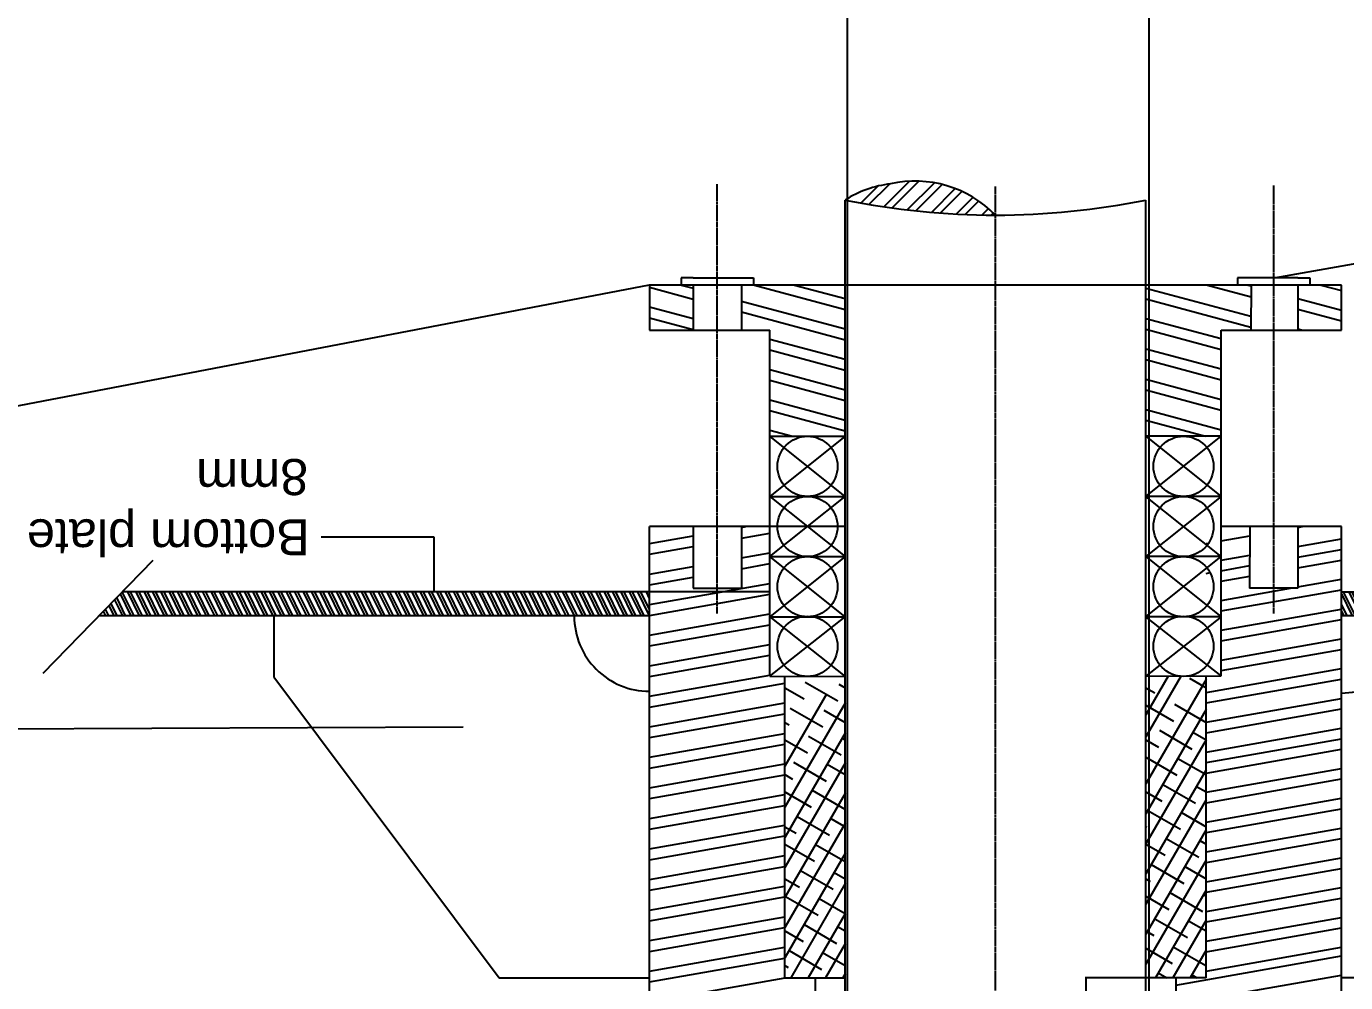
# Model space of a CAD drawing. Header units: millimetres. Extents: x 9612 to 23319, y 1863 to 14354.
# Drawn here: x 13994.6 to 14433.2, y 9063.9 to 9381.8 of the extents above; entities that cross this region are included whole.
import ezdxf

# ---------------------------------------------------------------- set-up
doc = ezdxf.new("R2010")
doc.units = ezdxf.units.MM
doc.header["$MEASUREMENT"] = 0
doc.linetypes.add('CENTER2', pattern=[1.125, 0.75, -0.125, 0.125, -0.125])
doc.styles.get("Standard").update_dxf_attribs({"font": 'arial.ttf'})
doc.dimstyles.get("Standard").update_dxf_attribs({"dimtxt": 0.18, "dimasz": 0.18, "dimexe": 0.18, "dimexo": 0.0625, "dimgap": 0.09, "dimtad": 0, "dimtih": 1, "dimtoh": 1, "dimdec": 4, "dimzin": 0, "dimdsep": 46, "dimtxsty": 'Standard', "dimcen": 0.09, "dimadec": 0, "dimazin": 0, "dimtfac": 1, "dimtdec": 4, "dimtofl": 0, "dimtmove": 0, "dimatfit": 3, "dimfxl": 1, "dimtolj": 1, "dimtzin": 0, "dimarcsym": 0})

# ---------------------------------------------------------------- blocks, each defined once
blk = doc.blocks.new('*D23')
at = {"color": 0, "lineweight": -2, "transparency": 16777216}
for p, q in [((14376.75, 9065.48), (14346.62, 9065.48)), ((14346.8, 9065.3), (14346.8, 9030.66)), ((14346.8, 8995.66), (14346.8, 9030.3)), ((14376.75, 8995.48), (14346.62, 8995.48))]:
    blk.add_line(p, q, dxfattribs=at)
at = {"color": 0, "transparency": 16777216}
for points in [[(14346.77, 9065.3), (14346.83, 9065.3), (14346.8, 9065.48)], [(14346.77, 8995.66), (14346.83, 8995.66), (14346.8, 8995.48)]]:
    blk.add_solid(points, dxfattribs=at)
at = {"layer": 'Defpoints', "color": 0, "transparency": 16777216}
for p in [(14376.81, 9065.48), (14346.8, 8995.48), (14376.81, 8995.48)]:
    blk.add_point(p, dxfattribs=at)
at = {"color": 0, "transparency": 16777216, "insert": (14346.8, 9030.48), "char_height": 0.18, "attachment_point": 5}
blk.add_mtext('\\A1;70.0000', dxfattribs=at)
blk = doc.blocks.new('*D27')
at = {"color": 0, "lineweight": -2, "transparency": 16777216}
for p, q in [((14431.72, 9185.13), (14431.9, 9185.13)), ((14431.81, 9185.04), (14431.81, 9185.22)), ((14462.54, 9163.07), (14452.26, 9170.44)), ((14486.16, 9163.07), (14462.54, 9163.07))]:
    blk.add_line(p, q, dxfattribs=at)
at = {"color": 0, "transparency": 16777216}
blk.add_solid([(14452.28, 9170.47), (14452.25, 9170.42), (14452.12, 9170.55)], dxfattribs=at)
at = {"layer": 'Defpoints', "color": 0, "transparency": 16777216}
for p in [(14431.81, 9185.13), (14452.12, 9170.55)]:
    blk.add_point(p, dxfattribs=at)
at = {"color": 0, "transparency": 16777216, "insert": (14486.78, 9163.07), "char_height": 0.18, "attachment_point": 5}
blk.add_mtext('\\A1;R25.0000', dxfattribs=at)

msp = doc.modelspace()

# ---------------------------------------------------------------- hatches: boundary and pattern name
h = msp.add_hatch()
h.set_pattern_fill('STEEL', color=256, scale=60, angle=180)
h.set_pattern_definition([(225, (29556.805, 13532.673), (4.4194174, -4.4194174), []), (225, (29556.805, 13529.548), (4.4194174, -4.4194174), [])])
edge = h.paths.add_edge_path()
edge.add_ellipse((14290.07196, 9292.96528), major_axis=(26.40408, 26.40408), ratio=1, start_angle=359.2665083, end_angle=417.694605, ccw=False)
edge.add_ellipse((14316.81189, 9571.52919), major_axis=(-178.54446, 178.54446), ratio=1, start_angle=123.5788137, end_angle=135, ccw=False)
edge.add_ellipse((14286.03374, 9293.89161), major_axis=(25.27601, 25.27601), ratio=1, start_angle=411.6954173, end_angle=437.5298792, ccw=False)
h = msp.add_hatch()
h.set_pattern_fill('STEEL', color=256, scale=93.6, angle=120)
h.set_pattern_definition([(165, (11682.695, 10074.506), (-2.523486, -9.417777), []), (165, (11678.473, 10072.068), (-2.523486, -9.417777), [])])
h.paths.add_polyline_path([(14266.81189, 9295.76554), (14232.31189, 9295.76554), (14232.31189, 9280.76554), (14241.80678, 9280.76554), (14241.80678, 9245.47914), (14266.81189, 9245.47914)])
h.paths.add_polyline_path([(14216.31189, 9295.76554), (14201.81189, 9295.76554), (14201.81189, 9280.76554), (14216.31189, 9280.76554)])
h.paths.add_polyline_path([(14391.81699, 9280.76554), (14401.73747, 9280.76554), (14401.81189, 9295.76554), (14366.81189, 9295.76554), (14366.81189, 9245.47914), (14391.81699, 9245.47914)])
h.paths.add_polyline_path([(14431.81189, 9295.76554), (14417.31189, 9295.76554), (14417.31189, 9280.76554), (14431.81189, 9280.76554)])
at = {"linetype": 'Continuous'}
h = msp.add_hatch(dxfattribs=at)
h.set_pattern_fill('STEEL', color=256, scale=24, angle=71)
h.set_pattern_definition([(116, (11682.6953, 10052.8014), (-2.2469851, -1.0959279), []), (116, (11681.5134, 10053.2083), (-2.2469851, -1.0959279), [])])
h.paths.add_polyline_path([(14431.81189, 9185.77456), (14556.81189, 9185.77456), (14556.81189, 9193.77456), (14431.81189, 9193.77456)])
h.paths.add_polyline_path([(14556.81189, 9185.77456), (14614.88263, 9185.77456), (14607.09751, 9193.77456), (14556.81189, 9193.77456)])
h.paths.add_polyline_path([(14076.81189, 9185.77456), (14201.81189, 9185.77456), (14201.81189, 9193.77456), (14076.81189, 9193.77456)])
h.paths.add_polyline_path([(14018.74115, 9185.77456), (14076.81189, 9185.77456), (14076.81189, 9193.77456), (14026.52626, 9193.77456)])

# ---------------------------------------------------------------- linework, layer by layer
for p, q in [((14267.59415, 7061.05797), (14267.59415, 14354.03272)), ((14367.94221, 7061.05797), (14367.94221, 11654.85275)), ((14431.81189, 9295.76554), (14201.81189, 9295.76554)), ((14216.31189, 9298.11225), (14212.31189, 9298.11225)), ((14212.31189, 9298.11225), (14212.31189, 9295.76554)), ((14216.31189, 9298.11225), (14232.31189, 9298.11225)), ((14216.31189, 9295.76554), (14216.31189, 9280.76554)), ((14232.31189, 9298.11225), (14236.31189, 9298.11225)), ((14232.31189, 9295.76554), (14232.31189, 9280.76554)), ((14236.31189, 9298.11225), (14236.31189, 9295.76554)), ((14401.31189, 9298.11225), (14397.31189, 9298.11225)), ((14397.31189, 9298.11225), (14397.31189, 9295.76554)), ((14417.31189, 9298.11225), (14401.31189, 9298.11225)), ((14401.81189, 9295.76554), (14401.73747, 9280.76554)), ((14417.31189, 9298.11225), (14421.31189, 9298.11225)), ((14417.31189, 9295.76554), (14417.31189, 9280.76554)), ((14421.31189, 9298.11225), (14421.31189, 9295.76554)), ((14201.81189, 9280.76554), (14241.80678, 9280.76554)), ((14241.80678, 9245.47914), (14241.80678, 9280.76554)), ((14391.81699, 9280.76554), (14431.81189, 9280.76554)), ((14391.81699, 9245.47914), (14391.81699, 9280.76554)), ((14241.80678, 9245.47914), (14266.81189, 9245.47914)), ((14266.81189, 9245.47914), (14241.80678, 9225.47914)), ((14266.81189, 9225.47914), (14241.80678, 9245.47914)), ((14241.80678, 9165.72528), (14241.80678, 9245.47914)), ((14366.81189, 9165.47914), (14366.81189, 9245.47914)), ((14366.81189, 9245.47914), (14391.81699, 9225.47914)), ((14366.81189, 9225.47914), (14391.81699, 9245.47914)), ((14391.81699, 9245.47914), (14366.81189, 9245.47914)), ((14391.81699, 9165.85777), (14391.81699, 9245.47914)), ((14241.80678, 9225.47914), (14266.81189, 9225.47914)), ((14241.80678, 9225.47914), (14266.81189, 9205.47914)), ((14241.80678, 9205.47914), (14266.81189, 9225.47914)), ((14391.81699, 9225.47914), (14366.81189, 9225.47914)), ((14391.81699, 9225.47914), (14366.81189, 9205.47914)), ((14391.81699, 9205.47914), (14366.81189, 9225.47914)), ((14216.31189, 9215.47914), (14216.31189, 9194.97914)), ((14232.31189, 9215.47914), (14232.31189, 9194.97914)), ((14401.41359, 9215.47914), (14401.31189, 9194.97914)), ((14417.31189, 9215.47914), (14417.31189, 9194.97914)), ((14241.80678, 9205.47914), (14266.81189, 9205.47914)), ((14266.81189, 9205.47914), (14241.80678, 9185.47914)), ((14266.81189, 9185.47914), (14241.80678, 9205.47914)), ((14391.81699, 9205.47914), (14366.81189, 9205.47914)), ((14366.81189, 9205.47914), (14391.81699, 9185.47914)), ((14366.81189, 9185.47914), (14391.81699, 9205.47914)), ((14216.31189, 9194.97914), (14232.31189, 9194.97914)), ((14417.31189, 9194.97914), (14401.31189, 9194.97914)), ((14241.80678, 9185.47914), (14266.81189, 9185.47914)), ((14241.80678, 9185.47914), (14266.81129, 9165.61163)), ((14241.80678, 9165.72528), (14266.81189, 9185.47914)), ((14391.81699, 9185.47914), (14366.81189, 9185.47914)), ((14391.81699, 9185.47914), (14366.81189, 9165.74412)), ((14391.81699, 9165.85777), (14366.81189, 9185.47914)), ((14241.80678, 9165.72528), (14266.81189, 9165.61163)), ((14366.81189, 9165.74412), (14391.81189, 9165.86177)), ((14366.81189, 9065.47914), (14366.81189, 9165.47914))]:
    msp.add_line(p, q)
at = {"linetype": 'CENTER2'}
for p, q in [((14224.31189, 9186.59446), (14224.31189, 9329.46102)), ((14316.81189, 8639.57102), (14316.81189, 9328.56643)), ((14409.31189, 9186.62516), (14409.31189, 9328.85897))]:
    msp.add_line(p, q, dxfattribs=at)
at = {"linetype": 'Continuous'}
for p, q in [((14266.81189, 8894.19952), (14266.81189, 9324.02919)), ((14366.81189, 8894.19952), (14366.81189, 9324.02919)), ((14261.81189, 9295.76554), (14201.81189, 9295.76554)), ((14201.81189, 9295.76554), (14201.81189, 9280.76554)), ((14431.81189, 9295.76554), (14371.81189, 9295.76554)), ((14431.81189, 9280.76554), (14431.81189, 9295.76554)), ((14266.81189, 9215.47914), (14201.81189, 9215.47914)), ((14201.81189, 9043.57156), (14201.81189, 9215.47914)), ((14201.81189, 9209.83856), (14216.31189, 9212.3953)), ((14232.31189, 9215.21653), (14233.80119, 9215.47914)), ((14232.31189, 9211.62646), (14241.80678, 9213.30067)), ((14431.81189, 9215.47914), (14391.81189, 9215.47914)), ((14391.81699, 9210.70451), (14401.39828, 9212.39395)), ((14417.31189, 9215.19995), (14418.89523, 9215.47914)), ((14431.81189, 9043.57156), (14431.81189, 9215.47914)), ((14201.81189, 9206.24849), (14216.31189, 9208.80523)), ((14386.81189, 9209.82198), (14387.66121, 9209.97174)), ((14417.31189, 9208.79987), (14431.81189, 9211.35661)), ((14417.31189, 9205.29954), (14431.81189, 9207.85628)), ((14417.31189, 9205.29954), (14431.81189, 9207.85628)), ((14000.21411, 9166.73613), (14036.79447, 9204.32619)), ((14232.31189, 9205.06227), (14241.80678, 9206.73647)), ((14232.31189, 9201.47219), (14241.80678, 9203.1464)), ((14391.81699, 9204.30443), (14401.3665, 9205.98826)), ((14417.31189, 9201.79922), (14431.81189, 9204.35596)), ((14201.81189, 9199.6843), (14216.31189, 9202.24104)), ((14201.81189, 9196.09422), (14216.31189, 9198.65096)), ((14386.81189, 9199.92157), (14388.15236, 9200.15793)), ((14391.81699, 9200.80411), (14401.34912, 9202.48488)), ((14391.81699, 9200.80411), (14401.34912, 9202.48488)), ((14391.81699, 9197.30378), (14401.33174, 9198.98149)), ((14201.81189, 9189.53003), (14241.80678, 9196.58221)), ((14391.81699, 9190.9037), (14414.92998, 9194.97914)), ((14391.81699, 9187.40337), (14431.81189, 9194.45555)), ((14417.31189, 9195.39913), (14431.81189, 9197.95587)), ((14241.80678, 9193.77456), (14026.52626, 9193.77456)), ((14201.81189, 9185.93995), (14241.80678, 9192.99213)), ((14431.81189, 9193.77456), (14607.09751, 9193.77456)), ((14201.81189, 9185.77456), (14018.74115, 9185.77456)), ((14076.81189, 9185.77456), (14076.81189, 9165.47914)), ((14201.81189, 9179.37576), (14241.80678, 9186.42794)), ((14391.81699, 9181.00329), (14431.81189, 9188.05547)), ((14614.88263, 9185.77456), (14431.81189, 9185.77456)), ((14201.81189, 9175.78569), (14241.80678, 9182.83787)), ((14391.81699, 9177.50296), (14431.81189, 9184.55514)), ((14391.81699, 9171.10288), (14431.81189, 9178.15506)), ((14201.81189, 9169.2215), (14241.80678, 9176.27368)), ((14201.81189, 9165.63142), (14241.80678, 9172.6836)), ((14391.81699, 9167.60255), (14431.81189, 9174.65473)), ((14386.81189, 9160.31993), (14431.81189, 9168.25465)), ((14076.81189, 9165.47914), (14151.81189, 9065.47914)), ((14201.81189, 9159.06723), (14241.80678, 9166.11941)), ((14201.81189, 9155.47716), (14246.81189, 9163.41187)), ((14246.81189, 9065.47914), (14246.81189, 9165.83502)), ((14253.53153, 9163.77342), (14264.35685, 9157.52342)), ((14378.50657, 9165.79916), (14366.81189, 9145.54338)), ((14374.24007, 9165.77908), (14366.81189, 9152.9131)), ((14386.81189, 9164.62176), (14366.81189, 9129.98075)), ((14381.29433, 9165.06507), (14386.81189, 9161.87951)), ((14386.81189, 9065.47914), (14386.80888, 9165.83823)), ((14386.81189, 9156.81961), (14431.81189, 9164.75432)), ((14246.81189, 9161.87951), (14253.1966, 9158.19329)), ((14260.58437, 9159.70146), (14246.81189, 9135.84683)), ((14264.69179, 9163.10355), (14266.81189, 9161.87951)), ((14366.81189, 9161.87951), (14369.79914, 9160.15482)), ((14201.81189, 9148.91296), (14246.81189, 9156.84768)), ((14266.81189, 9156.77567), (14246.81189, 9122.13465)), ((14248.53153, 9155.11317), (14259.35685, 9148.86317)), ((14259.69179, 9154.44329), (14266.81189, 9150.3325)), ((14366.81189, 9156.106), (14375.95939, 9150.82469)), ((14386.81189, 9154.62176), (14366.81189, 9119.98075)), ((14376.29433, 9156.40482), (14386.81189, 9150.3325)), ((14386.81189, 9150.41952), (14431.81189, 9158.35424)), ((14386.81189, 9146.9192), (14431.81189, 9154.85391)), ((14201.81189, 9145.32289), (14246.81189, 9153.2576)), ((14246.81189, 9150.3325), (14248.1966, 9149.53304)), ((14201.81189, 9138.7587), (14246.81189, 9146.69341)), ((14266.81189, 9146.77567), (14246.81189, 9112.13465)), ((14254.69179, 9145.78304), (14265.51711, 9139.53304)), ((14371.29433, 9147.74456), (14382.11965, 9141.49456)), ((14382.45458, 9147.07469), (14386.81189, 9144.559)), ((14386.81189, 9140.51911), (14431.81189, 9148.45383)), ((14201.81189, 9135.16862), (14246.81189, 9143.10334)), ((14246.81189, 9144.559), (14254.35685, 9140.20291)), ((14265.85204, 9145.11317), (14266.81189, 9144.559)), ((14386.81189, 9144.62176), (14366.81189, 9109.98075)), ((14366.81189, 9144.559), (14370.95939, 9142.16444)), ((14386.81189, 9137.01879), (14431.81189, 9144.9535)), ((14386.81189, 9137.01879), (14431.81189, 9144.9535)), ((14386.81189, 9133.51847), (14431.81189, 9141.45318)), ((14249.69179, 9137.12279), (14260.51711, 9130.87279)), ((14366.81189, 9138.7855), (14377.11965, 9132.83431)), ((14377.45458, 9138.41444), (14386.81189, 9133.01199)), ((14201.81189, 9128.60443), (14246.81189, 9136.53915)), ((14201.81189, 9125.01436), (14246.81189, 9132.94907)), ((14266.81189, 9136.77567), (14246.81189, 9102.13465)), ((14246.81189, 9133.01199), (14249.35685, 9131.54266)), ((14260.85204, 9136.45291), (14266.81189, 9133.01199)), ((14386.81189, 9134.62176), (14366.81189, 9099.98075)), ((14386.81189, 9127.11838), (14431.81189, 9135.05309)), ((14372.45458, 9129.75418), (14383.2799, 9123.50418)), ((14383.61484, 9129.08431), (14386.81189, 9127.23849)), ((14386.81189, 9123.61806), (14431.81189, 9131.55277)), ((14201.81189, 9118.45017), (14246.81189, 9126.38488)), ((14246.81189, 9127.23849), (14255.51711, 9122.21253)), ((14266.81189, 9126.77567), (14246.81189, 9092.13465)), ((14255.85204, 9127.79266), (14266.67736, 9121.54266)), ((14366.81189, 9127.23849), (14372.11965, 9124.17406)), ((14386.81189, 9124.62176), (14366.81189, 9089.98075)), ((14386.81189, 9117.21797), (14431.81189, 9125.15269)), ((14201.81189, 9114.86009), (14246.81189, 9122.79481)), ((14367.45458, 9121.09393), (14378.2799, 9114.84393)), ((14378.61484, 9120.42406), (14386.81189, 9115.69149)), ((14386.81189, 9113.71765), (14431.81189, 9121.65236)), ((14201.81189, 9108.2959), (14246.81189, 9116.23061)), ((14266.81189, 9116.77567), (14246.81189, 9082.13465)), ((14246.81189, 9115.69149), (14250.51711, 9113.55228)), ((14250.85204, 9119.1324), (14261.67736, 9112.8824)), ((14262.0123, 9118.46253), (14266.81189, 9115.69149)), ((14366.81189, 9115.69149), (14367.11965, 9115.5138)), ((14386.81189, 9107.31756), (14431.81189, 9115.25228)), ((14201.81189, 9104.70582), (14246.81189, 9112.64054)), ((14386.81189, 9114.62176), (14366.81189, 9079.98075)), ((14373.61484, 9111.7638), (14384.44015, 9105.5138)), ((14384.77509, 9111.09393), (14386.81189, 9109.91798)), ((14386.81189, 9103.81724), (14431.81189, 9111.75195)), ((14246.81189, 9109.91798), (14256.67736, 9104.22215)), ((14266.81189, 9106.77567), (14246.81189, 9072.13465)), ((14257.0123, 9109.80228), (14266.81189, 9104.14448)), ((14366.81189, 9109.91798), (14373.2799, 9106.18367)), ((14201.81189, 9098.14163), (14246.81189, 9106.07635)), ((14201.81189, 9094.55156), (14246.81189, 9102.48627)), ((14386.81189, 9104.62176), (14366.81189, 9069.98075)), ((14368.61484, 9103.10355), (14379.44015, 9096.85355)), ((14379.77509, 9102.43367), (14386.81189, 9098.37098)), ((14386.81189, 9097.41715), (14431.81189, 9105.35187)), ((14386.81189, 9093.91683), (14431.81189, 9101.85154)), ((14246.81189, 9098.37098), (14251.67736, 9095.5619)), ((14252.0123, 9101.14202), (14262.83761, 9094.89202)), ((14263.17255, 9100.47215), (14266.81189, 9098.37098)), ((14366.81189, 9098.37098), (14368.2799, 9097.52342)), ((14201.81189, 9087.98737), (14246.81189, 9095.92208)), ((14266.81189, 9096.77567), (14248.74283, 9065.47914)), ((14386.81189, 9094.62176), (14369.98639, 9065.47914)), ((14374.77509, 9093.77342), (14385.60041, 9087.52342)), ((14385.93535, 9093.10355), (14386.81189, 9092.59748)), ((14386.81189, 9087.51674), (14431.81189, 9095.45146)), ((14201.81189, 9084.39729), (14246.81189, 9092.33201)), ((14247.0123, 9092.48177), (14257.83761, 9086.23177)), ((14258.17255, 9091.8119), (14266.81189, 9086.82397)), ((14366.81189, 9092.59748), (14374.44015, 9088.19329)), ((14386.81189, 9084.01642), (14431.81189, 9091.95113)), ((14201.81189, 9077.8331), (14246.81189, 9085.76782)), ((14266.81189, 9086.77567), (14254.51633, 9065.47914)), ((14369.77509, 9085.11317), (14380.60041, 9078.86317)), ((14386.81189, 9084.62176), (14375.75989, 9065.47914)), ((14380.93535, 9084.44329), (14386.81189, 9081.05047)), ((14386.81189, 9077.61633), (14431.81189, 9085.55105)), ((14201.81189, 9074.24303), (14246.81189, 9082.17774)), ((14246.81189, 9081.05047), (14252.83761, 9077.57152)), ((14253.17255, 9083.15164), (14263.99787, 9076.90164)), ((14264.3328, 9082.48177), (14266.81189, 9081.05047)), ((14366.81189, 9081.05047), (14369.44015, 9079.53304)), ((14386.81189, 9074.11601), (14431.81189, 9082.05072)), ((14201.81189, 9067.67884), (14246.81189, 9075.61355)), ((14266.81189, 9076.77567), (14260.28983, 9065.47914)), ((14375.93535, 9075.78304), (14386.76066, 9069.53304)), ((14386.81189, 9067.71592), (14431.81189, 9075.65064)), ((14201.81189, 9064.08876), (14246.81189, 9072.02347)), ((14248.17255, 9074.49139), (14258.99787, 9068.24139)), ((14259.3328, 9073.82152), (14266.81189, 9069.50346)), ((14366.81189, 9075.27697), (14375.60041, 9070.20291)), ((14376.81189, 9063.04231), (14431.81189, 9072.7403)), ((14386.81189, 9074.62176), (14381.53339, 9065.47914)), ((14246.81189, 9069.50346), (14247.83761, 9068.91126)), ((14266.81189, 9066.77567), (14266.06334, 9065.47914)), ((14370.93535, 9067.12279), (14373.78222, 9065.47914)), ((14151.81189, 9065.47914), (14201.81189, 9065.47914)), ((14201.81189, 9057.52457), (14246.92449, 9065.47914)), ((14246.81189, 9065.47914), (14266.81189, 9065.47914)), ((14256.81189, 9065.47914), (14256.81189, 8995.47914)), ((14386.81189, 9065.47914), (14366.81189, 9065.47914)), ((14376.81189, 9056.64223), (14431.81189, 9066.34021)), ((14376.81189, 9065.47914), (14376.81189, 8995.47914)), ((14382.0956, 9066.45291), (14383.78222, 9065.47914)), ((14481.81189, 9065.47914), (14431.81189, 9065.47914))]:
    msp.add_line(p, q, dxfattribs=at)
at = {"linetype": 'ByBlock', "lineweight": -2}
for p, q in [((14409.48916, 9298.1435), (14479.42509, 9310.47162)), ((14201.63509, 9295.73172), (13954.07916, 9248.37068)), ((14201.63509, 9295.73172), (13954.07916, 9248.37068)), ((14130.14737, 9211.98306), (14092.60802, 9211.98306)), ((14130.14737, 9211.98306), (14130.14737, 9211.98306)), ((14130.14737, 9211.98306), (14130.14737, 9211.98306)), ((14130.14737, 9193.95456), (14130.14737, 9211.98306)), ((14139.78805, 9148.73712), (13865.07276, 9147.62424))]:
    msp.add_line(p, q, dxfattribs=at)
for centre, major_axis, start_param, end_param in [((14290.07196, 9292.96528), (-26.40408, 26.40408), 4.699587135, 5.719349798), ((14286.03374, 9293.89161), (25.27601, 25.27601), 0.90225524, 1.35315166), ((14316.81189, 9571.52919), (178.54446, 178.54446), 3.727653512, 4.126328122), ((14254.30934, 9235.47914), (7.07107, 7.07107), 5.497787144, 11.780972451), ((14379.31444, 9235.47914), (7.07107, 7.07107), 5.497787144, 11.780972451), ((14254.30934, 9215.47914), (-7.07107, 7.07107), 3.926990817, 10.210176124), ((14379.31444, 9215.47914), (-7.07107, 7.07107), 3.926990817, 10.210176124), ((14254.30934, 9195.47914), (-7.07107, 7.07107), 3.926990817, 10.210176124), ((14379.31444, 9195.47914), (-7.07107, 7.07107), 3.926990817, 10.210176124), ((14201.74973, 9185.69894), (17.67767, 17.67767), 2.35619449, 3.926990817), ((14254.30934, 9175.66845), (7.07107, 7.07107), 5.497787144, 11.780972451), ((14379.31444, 9175.66845), (7.07107, 7.07107), 5.497787144, 11.780972451), ((14431.81189, 9185.13239), (17.67767, 17.67767), 3.926990817, 5.497787144)]:
    msp.add_ellipse(centre, major_axis=major_axis, ratio=1, start_param=start_param, end_param=end_param)
for points in [[(14201.62946, 9295.76119), (14201.81189, 9295.76554), (14201.64073, 9295.70226)], [(14201.62946, 9295.76119), (14201.81189, 9295.76554), (14201.64073, 9295.70226)], [(14409.49436, 9298.11396), (14409.31189, 9298.11225), (14409.48395, 9298.17305)], [(14130.17737, 9193.95456), (14130.14737, 9193.77456), (14130.11737, 9193.95456)], [(14139.78793, 9148.76712), (14139.96805, 9148.73785), (14139.78817, 9148.70712)]]:
    msp.add_solid(points)

# ---------------------------------------------------------------- texts
for s, p in [('8mm', (14088.28742, 9237.92985)), ('Bottom plate', (14088.83585, 9217.88074))]:
    msp.add_text(s, height=12, rotation=180).set_placement(p)

# ---------------------------------------------------------------- dimensions: what is measured, and where the dimension line sits
dim = msp.add_radius_dim(center=(14431.81189, 9185.13239), mpoint=(14452.11799, 9170.54945), dimstyle='Standard')
dim.commit()
dim.dimension.update_dxf_attribs({"geometry": '*D27', "text_midpoint": (14486.77816, 9163.06614), "dimtype": 164})
dim = msp.add_linear_dim(base=(14346.80392, 8995.47914), p1=(14376.81189, 9065.47914), p2=(14376.81189, 8995.47914), angle=270, dimstyle='Standard')
dim.commit()
dim.dimension.update_dxf_attribs({"geometry": '*D23', "text_midpoint": (14346.80392, 9030.47914)})

doc.saveas('drawing.dxf')
